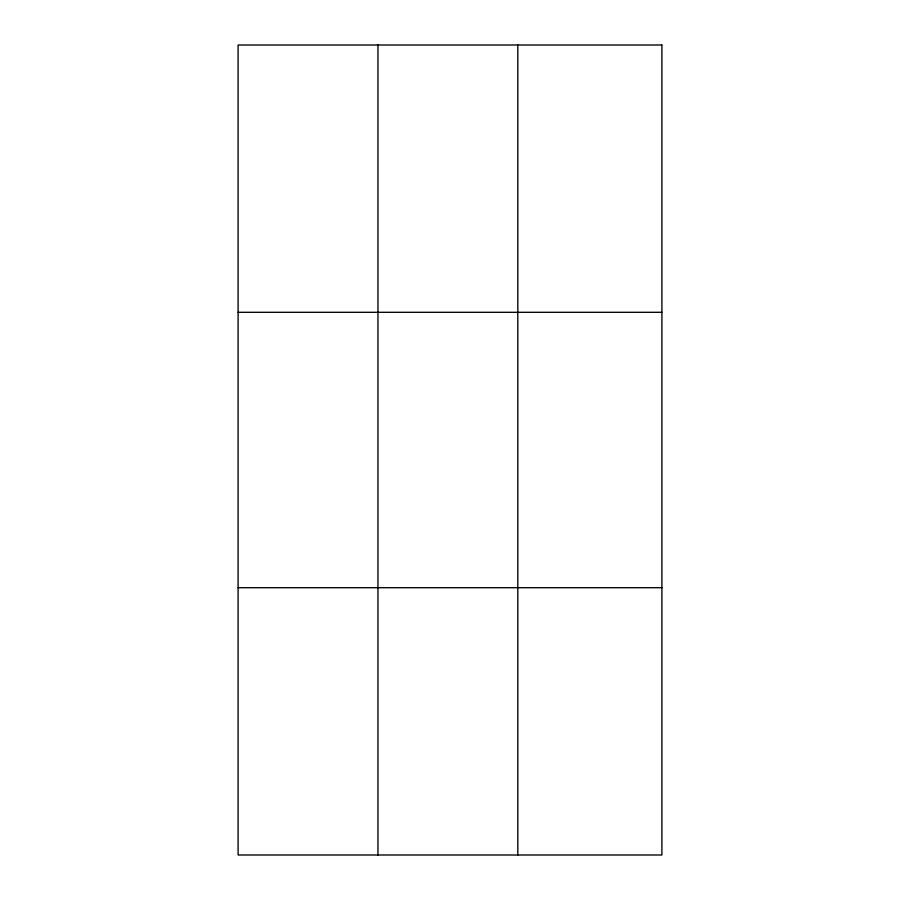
<?xml version="1.0" encoding="UTF-8"?>
<svg xmlns="http://www.w3.org/2000/svg" width="900" height="900" viewBox="0 0 900 900"><rect width="100%" height="100%" fill="white"/><g stroke="black" fill="none" stroke-linecap="round" stroke-linejoin="round"><path stroke-width="1.35" d="M377.955 45L377.955 855M517.804 45L517.804 855M238.106 312.3L661.894 312.3M238.106 587.7L661.894 587.7M661.894 45L661.894 855L238.106 855L238.106 45L661.894 45"/></g></svg>
